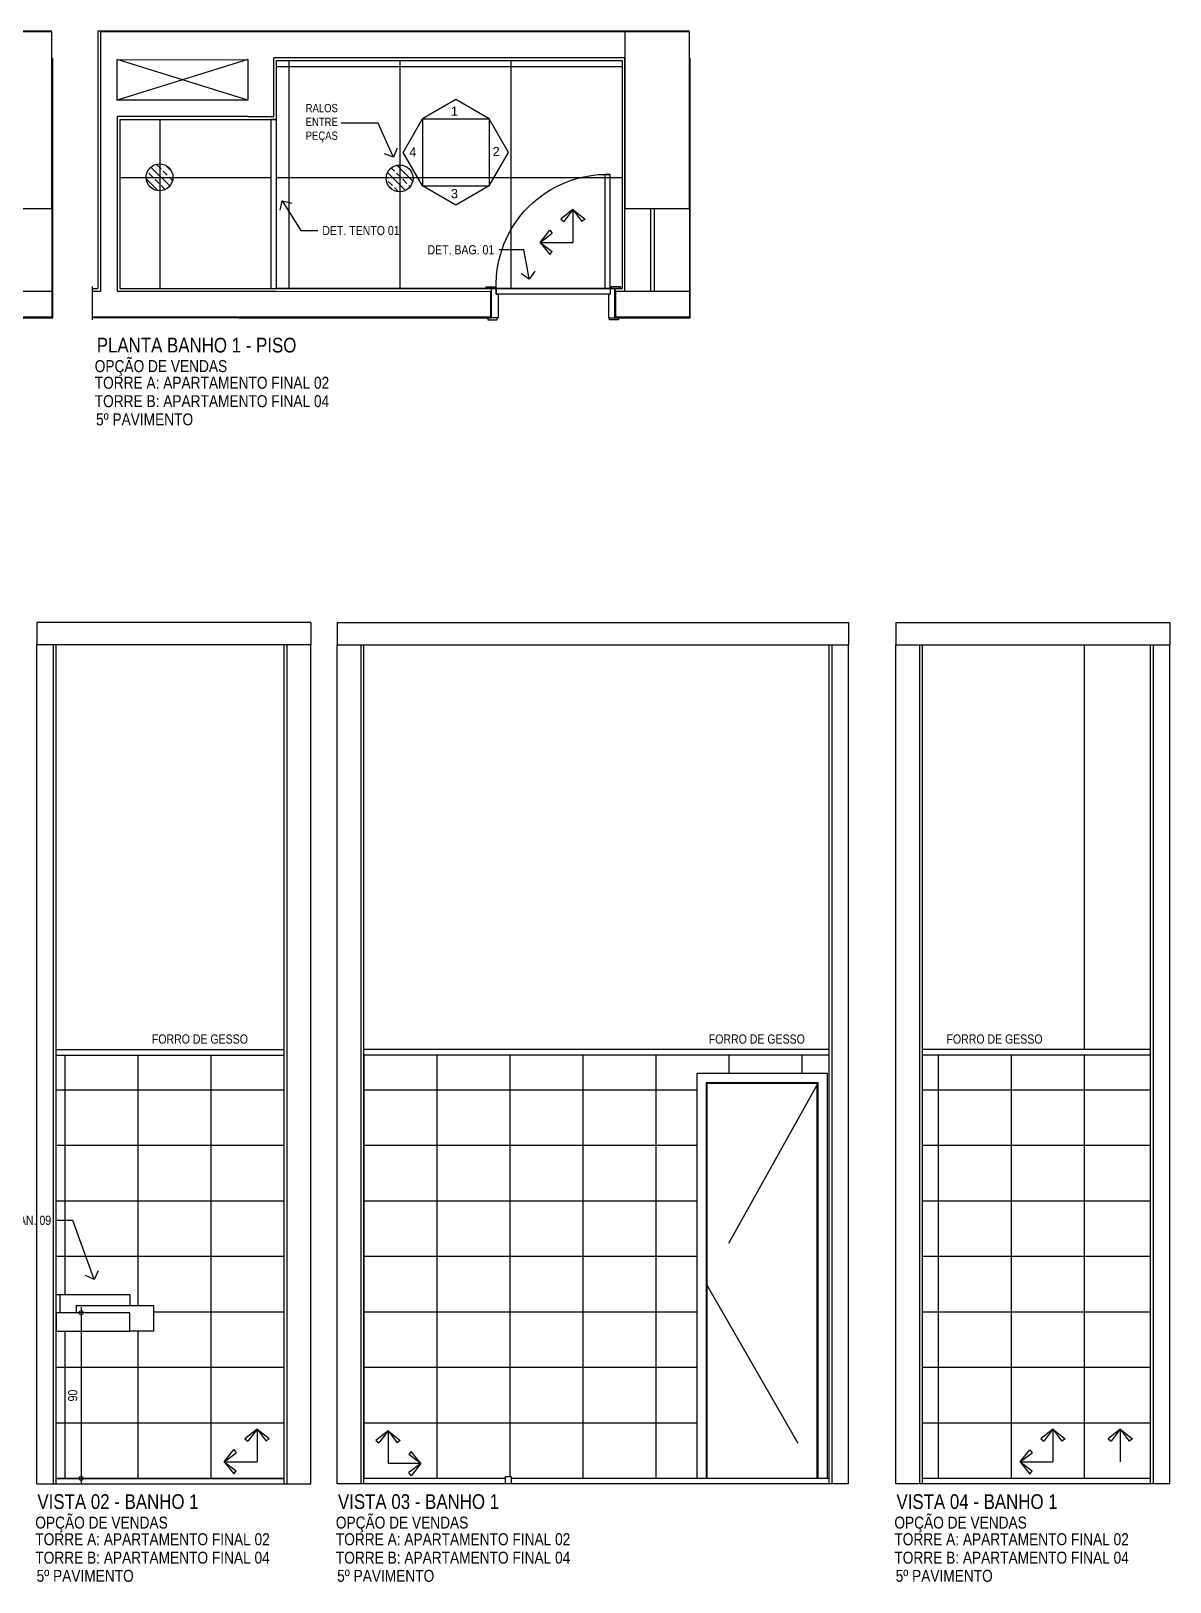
# Model space of a CAD drawing. Header units: metres. Extents: x 3 to 168, y -142 to 28.
# Drawn here: x 59.47 to 65.66, y -103.27 to -94.84 of the extents above; entities that cross this region are included whole.
import ezdxf
from ezdxf import colors
from ezdxf.entities.mleader import LeaderData, LeaderLine
from ezdxf.math import Vec2, Vec3

# ---------------------------------------------------------------- set-up
doc = ezdxf.new("R2010")
doc.units = ezdxf.units.M
doc.linetypes.add('DASHEDX2', pattern=[1.5, 1, -0.5])
for name, color, linetype in [('AI-Marcenaria', 2, 'Continuous'), ('ARQ-ALV ACAB', 4, 'Continuous'), ('ARQ-ALV OSSO', 5, 'Continuous'), ('ARQ-AUX', 7, 'Continuous'), ('ARQ-AUX1', 1, 'Continuous'), ('ARQ-AUX2', 2, 'Continuous'), ('ARQ-CAX', 1, 'Continuous'), ('ARQ-CAX @ 1', 1, 'Continuous'), ('ARQ-CERÂMICA', 7, 'Continuous'), ('ARQ-DIM', 2, 'Continuous'), ('ARQ-PRJ', 7, 'DASHEDX2'), ('ARQ-SIM', 1, 'Continuous'), ('ARQ-TXT', 2, 'Continuous')]:
    doc.layers.add(name, color=color, linetype=linetype)
doc.styles.add('Adesa', font='ARIALN.TTF')
doc.styles.add('Arial', font='arial.ttf')
doc.dimstyles.new('ADESA 1-0025', dxfattribs={"dimtxt": 0.05, "dimasz": 0.045, "dimexe": 0.03, "dimexo": 0.04, "dimgap": 0.02, "dimtad": 1, "dimtoh": 1, "dimdec": 0, "dimlfac": 100, "dimzin": 4, "dimtxsty": 'Adesa', "dimblk": 'DOTSMALL', "dimcen": 1, "dimdle": 0.03, "dimclrd": 1, "dimclre": 1, "dimclrt": 256, "dimazin": 1, "dimtm": 1e-09, "dimtfac": 1, "dimtdec": 0, "dimtix": 1, "dimtmove": 2, "dimatfit": 0, "dimldrblk": 'DOTSMALL', "dimfxl": 0.8, "dimtvp": 2, "dimtolj": 1, "dimtzin": 0, "dimarcsym": 0})

# ---------------------------------------------------------------- blocks, each defined once
blk = doc.blocks.new('*U245')
for points in [[(-0.665, 0.0201), (-0.615, 0.0201), (-0.615, 0.0101), (-0.665, 0.0101)], [(0.045, 0.0201), (-0.005, 0.0201), (-0.005, 0.0101), (0.045, 0.0101)], [(-0.675, -0.16), (-0.625, -0.16), (-0.625, -0.15), (-0.675, -0.15)], [(0, -0.15), (0, -0.77), (-0.03, -0.77), (-0.03, -0.15)], [(0.055, -0.16), (0.005, -0.16), (0.005, -0.15), (0.055, -0.15)]]:
    blk.add_lwpolyline(points, close=True)
for points in [[(-0.66, -0.15), (-0.62, -0.15), (-0.62, -0.12), (-0.61, -0.12), (-0.61, 0.0101), (-0.645, 0.0101), (-0.645, -0.15)], [(0.04, -0.15), (0, -0.15), (0, -0.12), (-0.01, -0.12), (-0.01, 0.0101), (0.025, 0.0101), (0.025, -0.15)]]:
    blk.add_lwpolyline(points)
at = {"layer": 'ARQ-PRJ'}
blk.add_arc((-0.0179, -0.1679), 0.6024, 178.29865, 271.70135, dxfattribs=at)
blk = doc.blocks.new('VISTA')
at = {"layer": 'ARQ-SIM'}
blk.add_lwpolyline([(-0.00525, -0.00909), (-0.00525, 0.00909), (0, 0)], close=True, dxfattribs=at)
at = {"layer": 'ARQ-SIM', "color": 5, "style": 'Adesa'}
blk.add_attdef('4', (-0.0019, -0.00135), '', height=0.0025, rotation=90, dxfattribs=at)
blk = doc.blocks.new('_Open90')
at = {"color": 0, "linetype": 'ByBlock', "lineweight": -2}
for p, q in [((0, 0), (-1, 0)), ((-0.5, 0.5), (0, 0)), ((0, 0), (-0.5, -0.5))]:
    blk.add_line(p, q, dxfattribs=at)
blk = doc.blocks.new('*U45')
for points in [[(0, 0), (0, 2.2), (-0.71, 2.2), (-0.71, 0)], [(-0.05, 0), (-0.05, 2.15), (-0.66, 2.15), (-0.66, 0)], [(-0.055, 0), (-0.055, 2.145), (-0.655, 2.145), (-0.655, 0)]]:
    blk.add_lwpolyline(points)
at = {"layer": 'ARQ-PRJ'}
blk.add_lwpolyline([(-0.05, 2.15), (-0.66, 1.0575), (-0.05, 0)], dxfattribs=at)
blk = doc.blocks.new('PL RALO')
at = {"layer": 'ARQ-AUX2'}
h = blk.add_hatch(dxfattribs=at)
h.set_pattern_fill('BRASS', color=8, scale=0.01, angle=315)
h.set_pattern_definition([(315, (-278.116365, 1040.018154), (0.0449012806, 0.0449012806), []), (315, (-278.093914, 1040.040605), (0.0449012806, 0.0449012806), [0.03175, -0.015875])])
edge = h.paths.add_edge_path()
edge.add_arc((0, 0), 0.0729, 270, 630)
blk.add_circle((0, 0), 0.0729, dxfattribs=at)
blk = doc.blocks.new('Seta para pag.piso')
for p, q in [((0, 0.1126), (-0.0418, 0.0796)), ((0, 0.1126), (-0.0312, 0.0715)), ((0, 0.1126), (0, 0)), ((0, 0.1126), (0.0418, 0.0795)), ((0, 0.1126), (0.0312, 0.0715)), ((-0.0418, 0.0796), (-0.0312, 0.0715)), ((0.0418, 0.0795), (0.0312, 0.0715)), ((-0.1126, 0), (-0.0795, 0.0418)), ((-0.1126, 0), (-0.0715, 0.0312)), ((-0.1126, 0), (0, 0)), ((-0.1126, 0), (-0.0796, -0.0418)), ((-0.1126, 0), (-0.0715, -0.0312)), ((-0.0795, 0.0418), (-0.0715, 0.0312)), ((-0.0796, -0.0418), (-0.0715, -0.0312))]:
    blk.add_line(p, q)
blk = doc.blocks.new('A$C6d6dbca2')
for p, q in [((0.0661, 0.1781), (0, 0.1259)), ((0.0661, 0.1781), (0.0168, 0.1131)), ((0.0661, 0.1781), (0.0661, 0)), ((0.0661, 0.1781), (0.1323, 0.1259)), ((0.0661, 0.1781), (0.1155, 0.1132)), ((0, 0.1259), (0.0168, 0.1131)), ((0.1323, 0.1259), (0.1155, 0.1132))]:
    blk.add_line(p, q)
blk = doc.blocks.new('_DotSmall')
at = {"color": 0, "linetype": 'ByBlock', "const_width": 0.5}
blk.add_lwpolyline([(-0.0625, 0, 1), (0.0625, 0, 1)], format="xyb", close=True, dxfattribs=at)
blk = doc.blocks.new('*D694')
at = {"layer": 'ARQ-DIM', "color": 1, "lineweight": -2, "transparency": 16777216}
for p, q in [((59.7617, -101.8066), (59.7167, -101.8066)), ((59.7467, -101.7766), (59.7467, -102.7366)), ((59.7617, -102.7066), (59.7167, -102.7066))]:
    blk.add_line(p, q, dxfattribs=at)
at = {"layer": 'Defpoints', "color": 0, "transparency": 16777216}
for p in [(59.8017, -101.8066), (59.7467, -102.7066), (59.8017, -102.7066)]:
    blk.add_point(p, dxfattribs=at)
at = {"layer": 'ARQ-DIM', "color": 1, "lineweight": -2, "transparency": 16777216, "xscale": 0.045, "yscale": 0.045, "zscale": 0.045}
for p, rotation in [((59.7467, -101.8066), 90), ((59.7467, -102.7066), 270)]:
    blk.add_blockref('_DotSmall', p, dxfattribs=dict(at, rotation=rotation))
at = {"layer": 'ARQ-DIM', "transparency": 16777216, "insert": (59.7012, -102.2566), "char_height": 0.05, "attachment_point": 5, "rotation": 90, "style": 'Adesa'}
blk.add_mtext('\\A1;90', dxfattribs=at)
blk = doc.blocks.new('AREAS MOLHADAS')
at = {"layer": 'ARQ-CERÂMICA'}
h = blk.add_hatch(dxfattribs=at)
h.set_pattern_fill('NET', color=256, scale=0.19)
h.set_pattern_definition([(0, (62.6872, -96.24064), (0, 0.60325), []), (90, (62.6872, -96.24064), (-0.60325, 4e-17), [])])
h.paths.add_polyline_path([(60.8082, -95.0015), (62.6872, -95.0015), (62.6872, -96.2406), (60.8082, -96.2406)])
h = blk.add_hatch(dxfattribs=at)
h.set_pattern_fill('NET', color=256, scale=0.19)
h.set_pattern_definition([(0, (60.77816, -96.2411), (0, 0.60325), []), (90, (60.77816, -96.2411), (-0.60325, 4e-17), [])])
h.paths.add_polyline_path([(60.7782, -95.3215), (59.9571, -95.3216), (59.9571, -96.2413), (60.7782, -96.2411)])
h = blk.add_hatch(dxfattribs=at)
h.set_pattern_fill('LINE', color=256, scale=0.095)
h.set_pattern_definition([(0, (60.85062, -102.70657), (0, 0.301625), [])])
h.paths.add_polyline_path([(60.8506, -100.4066), (59.6106, -100.4066), (59.6106, -101.7066), (59.6306, -101.7066), (60.0106, -101.7066), (60.0106, -101.7666), (60.1406, -101.7666), (60.1406, -101.9066), (60.0106, -101.9066), (59.6106, -101.9066), (59.6106, -102.7066), (60.8506, -102.7066)])
h = blk.add_hatch(dxfattribs=at)
h.set_pattern_fill('LINE', color=256, scale=0.125, angle=90)
h.set_pattern_definition([(90, (60.85062, -102.70657), (-0.396875, 2e-17), [])])
h.paths.add_polyline_path([(60.8506, -100.4066), (59.6106, -100.4066), (59.6106, -101.7066), (59.6306, -101.7066), (60.0106, -101.7066), (60.0106, -101.7666), (60.1406, -101.7666), (60.1406, -101.9066), (60.0106, -101.9066), (59.6106, -101.9066), (59.6106, -102.7066), (60.8506, -102.7066)])
h = blk.add_hatch(dxfattribs=at)
h.set_pattern_fill('LINE', color=256, scale=0.095)
h.set_pattern_definition([(0, (61.2838, -102.70657), (0, 0.301625), [])])
h.paths.add_polyline_path([(63.0926, -100.5066), (63.8126, -100.5066), (63.8126, -100.4066), (61.2838, -100.4066), (61.2838, -102.7066), (62.0538, -102.7066), (62.0538, -102.6966), (62.0838, -102.6966), (62.0838, -102.7066), (63.0926, -102.7066)])
h = blk.add_hatch(dxfattribs=at)
h.set_pattern_fill('LINE', color=256, scale=0.125, angle=90)
h.set_pattern_definition([(90, (61.2838, -102.70657), (-0.396875, 2e-17), [])])
h.paths.add_polyline_path([(63.0926, -100.5066), (63.8026, -100.5066), (63.8026, -102.7066), (63.8126, -102.7066), (63.8126, -100.4066), (61.2838, -100.4066), (61.2838, -102.7066), (62.0538, -102.7066), (62.0538, -102.6966), (62.0838, -102.6966), (62.0838, -102.7066), (63.0926, -102.7066)])
h = blk.add_hatch(dxfattribs=at)
h.set_pattern_fill('LINE', color=256, scale=0.095)
h.set_pattern_definition([(0, (65.19926, -102.70657), (0, 0.301625), [])])
h.paths.add_polyline_path([(65.1993, -100.4066), (64.3192, -100.4066), (64.3192, -102.7066), (65.1993, -102.7066)])
h.paths.add_polyline_path([(65.5592, -100.4066), (65.1993, -100.4066), (65.1993, -102.7066), (65.5592, -102.7066)])
h = blk.add_hatch(dxfattribs=at)
h.set_pattern_fill('LINE', color=256, scale=0.125, angle=90)
h.set_pattern_definition([(90, (65.19926, -102.70657), (-0.396875, 2e-17), [])])
h.paths.add_polyline_path([(65.1993, -100.4066), (64.3192, -100.4066), (64.3192, -102.7066), (65.1993, -102.7066)])
at = {"ltscale": 0.475, "elevation": 0}
blk.add_lwpolyline([(60.0106, -101.9066), (60.0106, -101.8066), (59.6262, -101.8066)], dxfattribs=at)
at = {"layer": 'AI-Marcenaria', "elevation": 0}
blk.add_lwpolyline([(59.6106, -101.9066), (60.0106, -101.9066), (60.0106, -101.8066), (59.6106, -101.8066)], close=True, dxfattribs=at)
at = {"layer": 'ARQ-ALV ACAB'}
for p, q in [((59.5881, -94.8415), (56.373, -94.8415)), ((63.0523, -94.8415), (59.8371, -94.8415)), ((59.5931, -96.4009), (59.5931, -94.9915)), ((60.8082, -95.0015), (62.6871, -95.0015)), ((62.687, -95.0015), (62.6872, -96.2406)), ((63.0572, -96.4009), (63.0573, -94.9915)), ((59.9571, -96.2413), (61.9773, -96.2408)), ((61.9773, -96.4009), (61.9773, -96.2408)), ((62.6473, -96.2406), (62.6473, -96.4009)), ((62.6473, -96.2406), (62.6872, -96.2406)), ((59.1832, -96.4009), (59.5931, -96.4009)), ((60.6011, -96.4009), (61.9773, -96.4009)), ((62.6473, -96.4009), (63.0572, -96.4009)), ((59.6106, -102.7366, 0), (59.6106, -98.1766, 0)), ((60.8506, -102.7366, 0), (60.8506, -98.1766, 0)), ((61.2838, -102.7366), (61.2838, -98.1766)), ((63.8126, -102.7366), (63.8126, -98.1766)), ((64.3192, -102.7366, 0), (64.3192, -98.1766, 0)), ((65.5592, -102.7366, 0), (65.5592, -98.1766, 0)), ((59.6106, -102.7066, 0), (60.8506, -102.7066, 0)), ((62.0538, -102.7066, 0), (61.2838, -102.7066)), ((63.8126, -102.7066), (62.0838, -102.7066, 0)), ((65.5592, -102.7066, 0), (64.3192, -102.7066, 0))]:
    blk.add_line(p, q, dxfattribs=at)
for points in [[(59.8371, -94.8415), (59.8371, -96.2413)], [(59.9571, -95.3216), (59.9571, -96.2413)], [(59.8066, -96.2413), (59.8372, -96.2413)], [(60.7984, -96.4009), (59.8066, -96.4009)]]:
    blk.add_lwpolyline(points, dxfattribs=at)
at = {"layer": 'ARQ-ALV ACAB', "elevation": 0}
for points in [[(60.8082, -95.3215), (60.8082, -95.0015)], [(59.9571, -95.3216), (60.8082, -95.3215)]]:
    blk.add_lwpolyline(points, dxfattribs=at)
at = {"layer": 'ARQ-ALV ACAB'}
blk.add_lwpolyline([(62.0538, -102.6966), (62.0838, -102.6966), (62.0838, -102.7366), (62.0538, -102.7366)], close=True, dxfattribs=at)
at = {"layer": 'ARQ-ALV OSSO'}
for p, q in [((59.5881, -94.9865), (59.5881, -96.3959)), ((62.702, -94.9865), (60.7931, -94.9865)), ((62.7022, -96.2559), (62.702, -94.9865)), ((63.0523, -94.9865), (63.0522, -96.3959)), ((60.7934, -96.2562), (61.9723, -96.2559)), ((61.9723, -96.2559), (61.9723, -96.3959)), ((62.6523, -96.3959), (62.6523, -96.2559)), ((62.6523, -96.2559), (62.7022, -96.2559)), ((59.5881, -96.3959), (59.1882, -96.3959)), ((61.9723, -96.3959), (60.6011, -96.3959)), ((63.0522, -96.3959), (62.6523, -96.3959)), ((59.5056, -102.7366, 0), (59.5056, -98.1766, 0)), ((59.5956, -102.7366, 0), (59.5956, -98.1766, 0)), ((60.8656, -102.7366, 0), (60.8656, -98.1766, 0)), ((60.9956, -102.7366, 0), (60.9956, -98.1766, 0)), ((61.1389, -102.7366), (61.1389, -98.1766)), ((61.2688, -102.7366), (61.2688, -98.1766)), ((63.8276, -102.7366), (63.8276, -98.1766)), ((63.9176, -102.7366), (63.9176, -98.1766)), ((64.1743, -102.7366, 0), (64.1743, -98.1766, 0)), ((64.3042, -102.7366, 0), (64.3042, -98.1766, 0)), ((65.5742, -102.7366, 0), (65.5742, -98.1766, 0)), ((65.6642, -102.7366, 0), (65.6642, -98.1766, 0)), ((59.5056, -102.7366, 0), (60.9956, -102.7366, 0)), ((63.9176, -102.7366), (61.1389, -102.7366)), ((65.6642, -102.7366, 0), (64.1743, -102.7366, 0))]:
    blk.add_line(p, q, dxfattribs=at)
for points in [[(59.2379, -95.8066), (59.5881, -95.8065), (59.5881, -94.8465), (59.2379, -94.8465)], [(62.702, -95.8066), (63.0523, -95.8065), (63.0523, -94.8465), (62.702, -94.8465)]]:
    blk.add_lwpolyline(points, close=True, dxfattribs=at)
at = {"layer": 'ARQ-ALV OSSO', "elevation": 0}
for points in [[(62.702, -94.8465), (59.8521, -94.8465)], [(60.7932, -95.3065), (60.7932, -94.9865)], [(60.6534, -95.3066), (59.9424, -95.3066)], [(60.6534, -95.3066), (60.7932, -95.3065)], [(59.2381, -96.2559), (59.5881, -96.2559)], [(62.7022, -96.2559), (63.0522, -96.2559)]]:
    blk.add_lwpolyline(points, dxfattribs=at)
at = {"layer": 'ARQ-ALV OSSO'}
for points in [[(59.8521, -94.8465), (59.8521, -96.2563)], [(59.9424, -95.3066), (59.9421, -96.2561)], [(62.8422, -96.2559), (62.8422, -95.8065)], [(62.8622, -96.2559), (62.8622, -95.8065)], [(59.8066, -96.2561), (59.8521, -96.2561)], [(59.9421, -96.2561), (60.806, -96.2561)], [(60.7984, -96.3959), (59.8066, -96.3959)]]:
    blk.add_lwpolyline(points, dxfattribs=at)
at = {"layer": 'ARQ-ALV OSSO', "elevation": 0}
for points in [[(59.942, -94.9973), (60.652, -94.9972), (60.652, -95.2166), (59.942, -95.2166)], [(60.5126, -95.2166), (60.5126, -95.2166)]]:
    blk.add_lwpolyline(points, close=True, dxfattribs=at)
at = {"layer": 'ARQ-AUX'}
blk.add_lwpolyline([(59.8066, -96.2295), (59.8066, -96.4101)], dxfattribs=at)
at = {"layer": 'ARQ-AUX1'}
for p, q in [((59.6106, -100.3766, 0), (60.8506, -100.3766, 0)), ((63.8126, -100.3766), (61.2838, -100.3766)), ((65.5592, -100.3766, 0), (64.3192, -100.3766, 0)), ((59.6106, -100.4066, 0), (60.8506, -100.4066, 0)), ((63.8126, -100.4066), (61.2838, -100.4066)), ((65.5592, -100.4066, 0), (64.3192, -100.4066, 0))]:
    blk.add_line(p, q, dxfattribs=at)
at = {"layer": 'ARQ-AUX1', "elevation": 0}
blk.add_lwpolyline([(60.8082, -95.3215), (60.7782, -95.3215), (60.7782, -96.2411), (60.8082, -96.2411)], close=True, dxfattribs=at)
at = {"layer": 'ARQ-AUX1'}
blk.add_lwpolyline([(62.0023, -96.2408), (62.6223, -96.2408), (62.6223, -96.2708), (62.0023, -96.2708)], close=True, dxfattribs=at)
blk.add_lwpolyline([(62.1994, -100.4066), (61.2838, -100.4066)], dxfattribs=at)
at = {"layer": 'ARQ-AUX2'}
for p, q in [((60.9956, -98.0566, 0), (59.5056, -98.0566, 0)), ((61.1389, -98.0566), (63.9176, -98.0566)), ((64.1743, -98.0566, 0), (65.6642, -98.0566, 0)), ((60.9956, -98.1766, 0), (59.5056, -98.1766, 0)), ((61.1389, -98.1766), (63.9176, -98.1766)), ((64.1743, -98.1766, 0), (65.6642, -98.1766, 0)), ((65.1993, -100.3766, 0), (65.1993, -98.1766, 0)), ((65.1993, -102.7066, 0), (65.1993, -100.4066, 0))]:
    blk.add_line(p, q, dxfattribs=at)
at = {"layer": 'ARQ-AUX2', "elevation": 0}
for points in [[(59.5056, -98.0566), (59.5056, -98.1766)], [(60.9956, -98.0566), (60.9956, -98.1766)], [(64.1743, -98.0566), (64.1743, -98.1766)], [(65.6642, -98.0566), (65.6642, -98.1766)], [(59.8456, -101.8066), (59.8456, -101.8066), (59.6106, -101.8066), (59.6106, -101.7066), (59.6641, -101.7066)], [(59.6306, -101.7066), (60.0106, -101.7066), (60.0106, -101.7666)], [(59.7206, -101.8066), (59.7206, -101.7666), (60.1406, -101.7666), (60.1406, -101.9066), (60.0106, -101.9066)]]:
    blk.add_lwpolyline(points, dxfattribs=at)
at = {"layer": 'ARQ-AUX2'}
for points in [[(61.1389, -98.0566), (61.1389, -98.1766)], [(63.9176, -98.0566), (63.9176, -98.1766)]]:
    blk.add_lwpolyline(points, dxfattribs=at)
at = {"layer": 'ARQ-AUX2', "elevation": 0}
blk.add_lwpolyline([(59.6106, -101.7066), (59.6306, -101.7066), (59.6306, -101.8066), (59.6106, -101.8066)], close=True, dxfattribs=at)
at = {"layer": 'ARQ-CERÂMICA'}
blk.add_lwpolyline([(60.8082, -95.0015), (62.6872, -95.0015), (62.6872, -96.2406), (60.8082, -96.2406)], close=True, dxfattribs=at)
at = {"layer": 'ARQ-SIM', "elevation": 0}
blk.add_lwpolyline([(60.652, -95.2166), (59.942, -94.9972)], dxfattribs=at)
at = {"layer": 'ARQ-SIM'}
blk.add_lwpolyline([(60.6521, -94.9972), (59.942, -95.2166)], dxfattribs=at)
at = {"layer": 'ARQ-CAX'}
blk.add_blockref('*U45', (63.8026, -102.7066), dxfattribs=at)
at = {"layer": 'ARQ-CAX @ 1', "xscale": -1, "rotation": 180}
blk.add_blockref('*U245', (62.6223, -96.3908), dxfattribs=at)
at = {"layer": 'ARQ-CERÂMICA'}
for name, p in [('PL RALO', (60.1727, -95.6366)), ('PL RALO', (61.4776, -95.6426)), ('A$C6d6dbca2', (65.3274, -102.6169))]:
    blk.add_blockref(name, p, dxfattribs=at)
at = {"layer": 'ARQ-CERÂMICA', "yscale": 1.58230973583663, "zscale": 1.58230973583663}
for p, xscale, rotation in [((62.4191, -95.9899), -1.58230973583663, 90), ((60.7028, -102.6167), -1.58230973583663, 90), ((61.4148, -102.6262), 1.58230973583663, 270), ((65.0277, -102.6169), -1.58230973583663, 90)]:
    blk.add_blockref('Seta para pag.piso', p, dxfattribs=dict(at, xscale=xscale, rotation=rotation))
at = {"layer": 'ARQ-SIM', "ltscale": 0.03}
ref = blk.add_blockref('VISTA', (61.7829, -95.214), dxfattribs=dict(at, xscale=-20.00000000011565, yscale=20.00000000011565, zscale=20.00000000011565, rotation=270))
ref.add_attrib('4', '1', (61.7559, -95.302), dxfattribs={"color": 3, "height": 0.05, "style": 'Arial'})
ref = blk.add_blockref('VISTA', (61.4961, -95.5009), dxfattribs=dict(at, xscale=20.00000000011565, yscale=20.00000000011565, zscale=20.00000000011565, rotation=180))
ref.add_attrib('4', '4', (61.53, -95.5239), dxfattribs={"color": 3, "height": 0.05, "style": 'Arial'})
ref = blk.add_blockref('VISTA', (62.0698, -95.5009), dxfattribs=dict(at, xscale=-20.00000000011565, yscale=20.00000000011565, zscale=20.00000000011565, rotation=180))
ref.add_attrib('4', '2', (61.9826, -95.5215), dxfattribs={"color": 3, "height": 0.05, "style": 'Arial'})
ref = blk.add_blockref('VISTA', (61.7829, -95.7878), dxfattribs=dict(at, xscale=20.00000000011565, yscale=20.00000000011565, zscale=20.00000000011565, rotation=270))
ref.add_attrib('4', '3', (61.7559, -95.7498), dxfattribs={"color": 3, "height": 0.05, "style": 'Arial'})
at = {"layer": 'ARQ-TXT', "ltscale": 0.5, "style": 'Adesa'}
for s, p in [('PLANTA BANHO 1 - PISO', (59.8318, -96.5884, 0)), ('VISTA 02 - BANHO 1', (59.509, -102.8729, 0)), ('VISTA 03 - BANHO 1', (61.1423, -102.8729)), ('VISTA 04 - BANHO 1', (64.1777, -102.8729, 0))]:
    blk.add_text(s, height=0.08, dxfattribs=at).set_placement(p)
at = {"layer": 'ARQ-TXT', "style": 'Adesa'}
for s, height, p in [('OPÇÃO DE VENDAS', 0.065, (59.8205, -96.6949, 217.9394)), ('TORRE A: APARTAMENTO FINAL 02', 0.065, (59.8205, -96.7853, 217.9394)), ('TORRE B: APARTAMENTO FINAL 04 ', 0.065, (59.8205, -96.8854, 217.9394)), ('5º PAVIMENTO', 0.065, (59.8276, -96.9842, 326.909)), ('FORRO DE GESSO', 0.05, (60.1311, -100.3443, 108.9697)), ('FORRO DE GESSO', 0.05, (63.1578, -100.3443, 108.9697)), ('FORRO DE GESSO', 0.05, (64.4497, -100.3443, 108.9697)), ('OPÇÃO DE VENDAS', 0.065, (59.4976, -102.9794, 217.9394)), ('OPÇÃO DE VENDAS', 0.065, (61.1309, -102.9794, 217.9394)), ('OPÇÃO DE VENDAS', 0.065, (64.1663, -102.9794, 217.9394)), ('TORRE A: APARTAMENTO FINAL 02', 0.065, (59.4976, -103.0698, 217.9394)), ('TORRE A: APARTAMENTO FINAL 02', 0.065, (61.1309, -103.0698, 217.9394)), ('TORRE A: APARTAMENTO FINAL 02', 0.065, (64.1663, -103.0698, 217.9394)), ('TORRE B: APARTAMENTO FINAL 04 ', 0.065, (59.4976, -103.1699, 217.9394)), ('TORRE B: APARTAMENTO FINAL 04 ', 0.065, (61.1309, -103.1699, 217.9394)), ('TORRE B: APARTAMENTO FINAL 04 ', 0.065, (64.1663, -103.1699, 217.9394)), ('5º PAVIMENTO', 0.065, (59.5048, -103.2687, 326.909)), ('5º PAVIMENTO', 0.065, (61.138, -103.2687, 326.909)), ('5º PAVIMENTO', 0.065, (64.1734, -103.2687, 326.909))]:
    blk.add_text(s, height=height, dxfattribs=at).set_placement(p)
at = {"layer": 'ARQ-DIM'}
dim = blk.add_linear_dim(base=(59.7467, -102.7066, 0), p1=(59.8017, -101.8066, 0), p2=(59.8017, -102.7066, 0), angle=90, dimstyle='ADESA 1-0025', dxfattribs=at)
dim.commit()
dim.dimension.update_dxf_attribs({"geometry": '*D694', "text_midpoint": (59.7012, -102.2566, 0)})
at = {"layer": 'ARQ-SIM'}
ml = blk.add_multileader_mtext('Standard', dxfattribs=at)
ml.set_content('RALOS ENTRE PEÇAS', color=2, style='Adesa')
ml.set_leader_properties(color=256)
ml.set_arrow_properties(name='OPEN90')
ml.build(insert=Vec2(0, 0))
ml.multileader.update_dxf_attribs({"text_left_attachment_type": 2, "text_right_attachment_type": 2, "dogleg_length": 0.2, "arrow_head_size": 0.075})
ctx = ml.context
ctx.base_point, ctx.char_height, ctx.arrow_head_size, ctx.landing_gap_size, ctx.plane_origin = Vec3(60.9421, -95.3425), 0.045, 0.075, 0.025, Vec3(61.7361, -95.4715)
ctx.left_attachment, ctx.right_attachment = 2, 2
notes = []
notes.append((ctx, [(1, (1, 1, 0), (61.3602, -95.3425), (-1, 0), 0.2, [(0, [(61.4451, -95.5276)], 0, [])])]))
ctx.mtext.insert, ctx.mtext.width, ctx.mtext.flow_direction = Vec3(60.9671, -95.2378), 0.142536, 5
ml = blk.add_multileader_mtext('Standard', dxfattribs=at)
ml.set_content('DET. TENTO 01', color=2, style='Adesa')
ml.set_leader_properties(color=256)
ml.set_arrow_properties(name='OPEN90')
ml.build(insert=Vec2(0, 0))
ml.multileader.update_dxf_attribs({"text_left_attachment_type": 2, "text_right_attachment_type": 2, "dogleg_length": 0.2, "arrow_head_size": 0.075})
ctx = ml.context
ctx.base_point, ctx.char_height, ctx.arrow_head_size, ctx.landing_gap_size, ctx.plane_origin = Vec3(61.0324, -95.9264), 0.05, 0.075, 0.025, Vec3(60.853, -95.9231)
ctx.left_attachment, ctx.right_attachment = 2, 2
notes.append((ctx, [(0, (1, 1, 0), (60.9403, -95.9264), (1, 0), 0.0921, [(0, [(60.8399, -95.7641)], 0, [])])]))
ctx.mtext.insert, ctx.mtext.flow_direction = Vec3(61.0574, -95.9006), 5
ml = blk.add_multileader_mtext('Standard', dxfattribs=at)
ml.set_content('DET. BAG. 01', color=2, style='Adesa')
ml.set_leader_properties(color=256)
ml.set_arrow_properties(name='OPEN90')
ml.build(insert=Vec2(0, 0))
ml.multileader.update_dxf_attribs({"text_left_attachment_type": 2, "text_right_attachment_type": 2, "dogleg_length": 0.2, "arrow_head_size": 0.075})
ctx = ml.context
ctx.base_point, ctx.char_height, ctx.arrow_head_size, ctx.landing_gap_size, ctx.plane_origin = Vec3(61.6188, -96.0313), 0.05, 0.075, 0.025, Vec3(62.1949, -96.3163)
ctx.left_attachment, ctx.right_attachment, ctx.text_align_type = 2, 2, 2
notes.append((ctx, [(1, (1, 1, 0), (62.1526, -96.0313), (-1, 0), 0.1358, [(0, [(62.1823, -96.1902)], 0, [])])]))
ctx.mtext.insert, ctx.mtext.alignment, ctx.mtext.flow_direction = Vec3(61.9918, -96.0054), 3, 5
ml = blk.add_multileader_mtext('Standard', dxfattribs=at)
ml.set_content('DET. BAN. 09', color=2, style='Adesa')
ml.set_leader_properties(color=256)
ml.set_arrow_properties(name='OPEN90')
ml.build(insert=Vec2(0, 0))
ml.multileader.update_dxf_attribs({"text_left_attachment_type": 2, "text_right_attachment_type": 2, "dogleg_length": 0.2, "arrow_head_size": 0.075})
ctx = ml.context
ctx.base_point, ctx.char_height, ctx.arrow_head_size, ctx.landing_gap_size, ctx.plane_origin = Vec3(59.206, -101.3046, 0), 0.05, 0.075, 0.025, Vec3(59.4088, -100.573, 0)
ctx.left_attachment, ctx.right_attachment, ctx.text_align_type = 2, 2, 2
notes.append((ctx, [(1, (1, 1, 0), (59.7017, -101.3046, 0), (-1, 0), 0.093, [(0, [(59.8175, -101.6265, 0)], 0, [])])]))
ctx.mtext.insert, ctx.mtext.alignment, ctx.mtext.flow_direction = Vec3(59.5837, -101.2791, 0), 3, 5
for ctx, leaders in notes:
    for number, flags, end, landing, length, lines in leaders:
        leader = LeaderData()
        leader.index, (leader.has_last_leader_line, leader.has_dogleg_vector, leader.attachment_direction) = number, flags
        leader.last_leader_point, leader.dogleg_vector, leader.dogleg_length = Vec3(end), Vec3(landing), length
        for number, points, colour, breaks in lines:
            line = LeaderLine()
            line.index, line.vertices, line.color, line.breaks = number, Vec3.list(points), colors.encode_raw_color(colour), breaks
            leader.lines.append(line)
        ctx.leaders.append(leader)

msp = doc.modelspace()

# ---------------------------------------------------------------- block references
msp.add_blockref('AREAS MOLHADAS', (0, 0))

doc.saveas('drawing.dxf')
